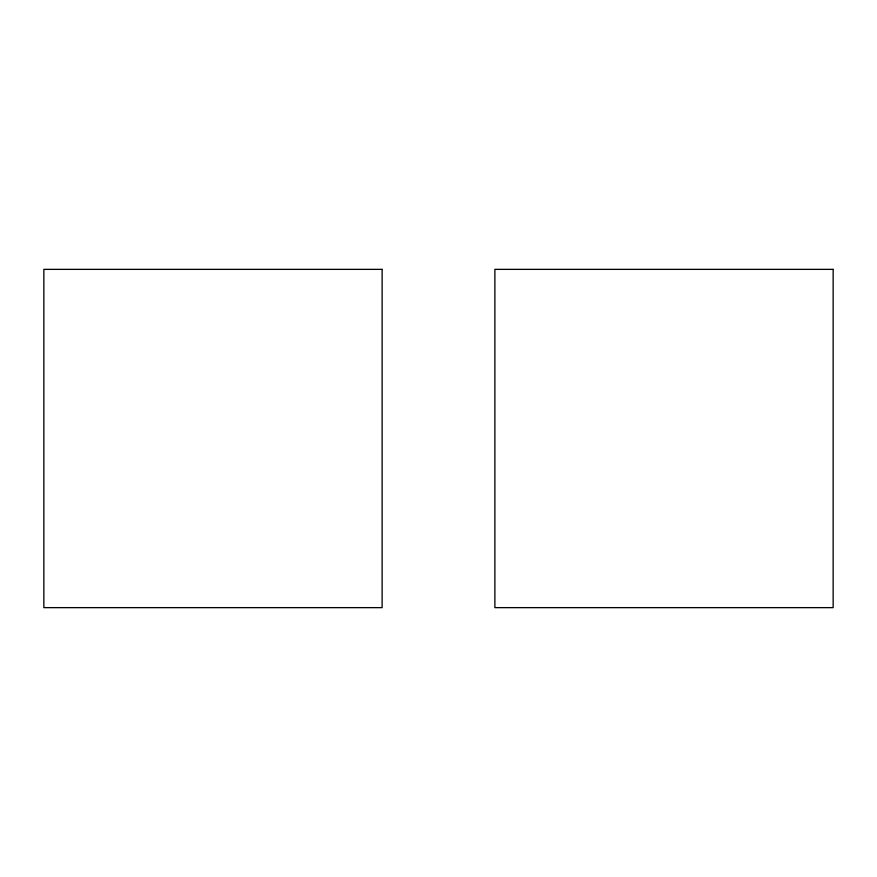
<?xml version="1.0" encoding="UTF-8"?>
<svg xmlns="http://www.w3.org/2000/svg" width="877" height="877" viewBox="0 0 877 877"><rect width="100%" height="100%" fill="white"/><g stroke="black" fill="none" stroke-linecap="round" stroke-linejoin="round"><path stroke-width="1.32" d="M382.12 269.36L43.85 269.36L43.85 607.64L382.12 607.64L382.12 269.36M833.15 269.36L494.88 269.36L494.88 607.64L833.15 607.64L833.15 269.36"/></g></svg>
